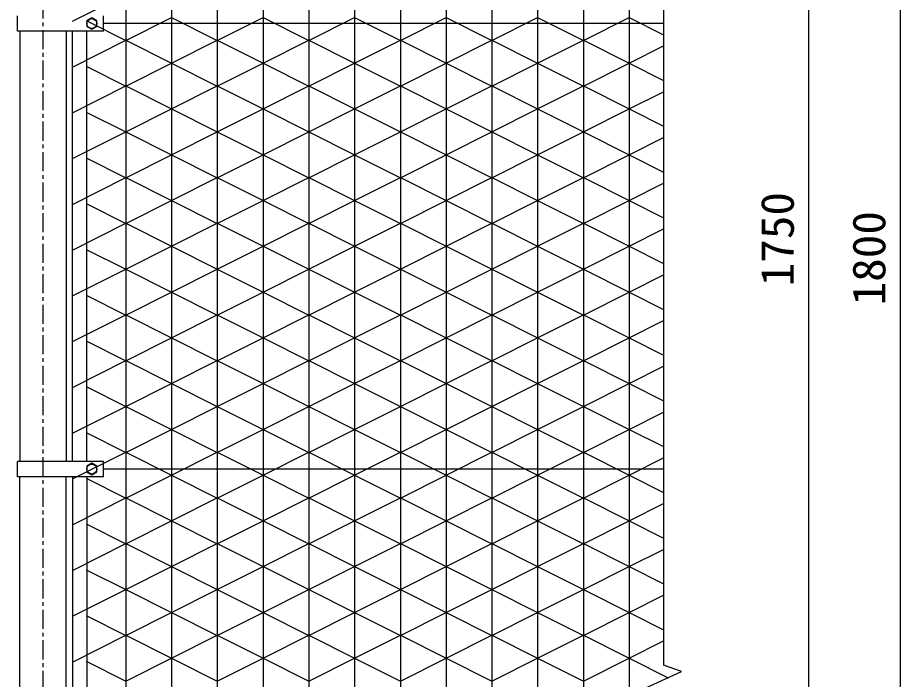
# Model space of a CAD drawing. Units: millimetres, scale not verified. Extents: x -4455 to 4455, y -3150 to 3150.
# Drawn here: x 2612 to 3770, y -16 to 851 of the extents above; entities that cross this region are included whole.
import ezdxf
from ezdxf.enums import TextEntityAlignment as Align

# ---------------------------------------------------------------- set-up
doc = ezdxf.new("R2010")
doc.units = ezdxf.units.MM
doc.header["$LTSCALE"] = 20
doc.linetypes.add('USER1', pattern=[2, 1.25, -0.25, 0.25, -0.25])
for name, color, linetype, lineweight in [('0-2_KOUZOU', 7, 'Continuous', 25), ('0-3_SUNPOU', 1, 'Continuous', 25), ('0-8_AMI', 7, 'Continuous', 25), ('0-C_AMI-HATCH', 6, 'Continuous', 25)]:
    doc.layers.add(name, color=color, linetype=linetype, lineweight=lineweight)
doc.styles.add('ＭＳ ゴシック', font='')
doc.styles.get('ＭＳ ゴシック').set_extended_font_data('MS Gothic')

msp = doc.modelspace()

# ---------------------------------------------------------------- linework, layer by layer
at = {"layer": '0-2_KOUZOU', "color": 1, "linetype": 'USER1'}
msp.add_line((2645.64, -749.92), (2645.64, 1511.61), dxfattribs=at)
at = {"layer": '0-2_KOUZOU'}
for p, q in [((2709.64, 851.13), (2703.14, 847.37)), ((2703.14, 847.37), (2703.14, 839.87)), ((2716.14, 847.38), (2709.64, 851.13)), ((2716.14, 839.87), (2716.14, 847.38)), ((2725.14, 833.62), (2725.14, 853.62)), ((2615.39, 833.62), (2615.39, 269.62)), ((2675.89, 833.62), (2675.89, 269.62)), ((2684.15, 269.62), (2684.15, 833.62)), ((2703.14, 839.87), (2709.64, 836.12)), ((2703.15, 269.62), (2703.15, 833.62)), ((2709.64, 836.12), (2716.14, 839.87)), ((3459.29, 843.62), (2725.14, 843.62)), ((2612.39, 249.62), (2612.39, 269.62)), ((3459.29, 259.62), (2725.14, 259.62)), ((2725.14, 249.62), (2612.39, 249.62)), ((2615.39, -98.38), (2615.39, 249.62)), ((2675.89, -98.38), (2675.89, 249.62)), ((2684.14, 249.62), (2684.14, -282.88)), ((2703.14, 249.62), (2703.14, -282.88))]:
    msp.add_line(p, q, dxfattribs=at)
for points in [[(2725.14, 833.62), (2612.39, 833.62), (2612.39, 853.62)], [(2725.14, 249.62), (2725.14, 269.62), (2612.39, 269.62)]]:
    msp.add_lwpolyline(points, dxfattribs=at)
msp.add_lwpolyline([(2709.64, 267.13), (2703.14, 263.37), (2703.14, 255.87), (2709.64, 252.12), (2716.14, 255.87), (2716.14, 263.38)], close=True, dxfattribs=at)
for centre in [(2709.64, 843.62), (2709.64, 259.62)]:
    msp.add_circle(centre, 6.5, dxfattribs=at)
at = {"layer": '0-3_SUNPOU'}
for p, q in [((3649.7, -293.38), (3649.7, 1396.62)), ((3769.7, -343.38), (3769.7, 1396.62))]:
    msp.add_line(p, q, dxfattribs=at)
at = {"layer": '0-8_AMI'}
msp.add_line((3459.29, 955.6), (3459.29, 2.54), dxfattribs=at)
msp.add_lwpolyline([(3459.29, -35.66), (3435.8, -27.11), (3482.79, -6.01), (3459.29, 2.54)], dxfattribs=at)
at = {"layer": '0-C_AMI-HATCH'}
for p, q in [((2754.18, 1388.62), (2754.18, -285.38)), ((2814.18, 1388.62), (2814.18, -285.38)), ((2874.18, 1388.62), (2874.18, -285.38)), ((2934.18, 1388.62), (2934.18, -285.38)), ((2994.18, 1388.62), (2994.18, -285.38)), ((3054.18, 1388.62), (3054.18, -285.38)), ((3114.18, 1388.62), (3114.18, -285.38)), ((3174.18, 1388.62), (3174.18, -285.38)), ((3234.18, 1388.62), (3234.18, -285.38)), ((3294.18, 1388.62), (3294.18, -285.38)), ((3354.18, 1388.62), (3354.18, -285.38)), ((3414.18, 1388.62), (3414.18, -285.38)), ((2684.15, 846.62), (2754.16, 881.79)), ((2702.14, 847.62), (2754.16, 821.49)), ((2754.16, 821.49), (2814.18, 851.64)), ((3054.14, 851.64), (3114.16, 821.49)), ((3114.16, 821.49), (3174.18, 851.64)), ((3174.14, 851.64), (3234.16, 821.49)), ((3234.16, 821.49), (3294.18, 851.64)), ((3294.14, 851.64), (3354.16, 821.49)), ((3354.16, 821.49), (3414.18, 851.64)), ((3414.14, 851.64), (3459.29, 828.96)), ((2684.15, 786.62), (2754.16, 821.79)), ((2754.16, 821.79), (2814.18, 791.64)), ((2814.14, 791.64), (2874.16, 821.79)), ((2874.16, 821.79), (2934.18, 791.64)), ((2934.14, 791.64), (2994.16, 821.79)), ((2994.16, 821.79), (3054.18, 791.64)), ((3054.14, 791.64), (3114.16, 821.79)), ((3114.16, 821.79), (3174.18, 791.64)), ((3174.14, 791.64), (3234.16, 821.79)), ((3234.16, 821.79), (3294.18, 791.64)), ((3294.14, 791.64), (3354.16, 821.79)), ((3354.16, 821.79), (3414.18, 791.64)), ((3414.14, 791.64), (3459.29, 814.32)), ((2702.14, 787.62), (2754.16, 761.49)), ((2754.16, 761.49), (2814.18, 791.64)), ((2814.14, 791.64), (2874.16, 761.49)), ((2874.16, 761.49), (2934.18, 791.64)), ((2934.14, 791.64), (2994.16, 761.49)), ((2994.16, 761.49), (3054.18, 791.64)), ((3054.14, 791.64), (3114.16, 761.49)), ((3114.16, 761.49), (3174.18, 791.64)), ((3174.14, 791.64), (3234.16, 761.49)), ((3234.16, 761.49), (3294.18, 791.64)), ((3294.14, 791.64), (3354.16, 761.49)), ((3354.16, 761.49), (3414.18, 791.64)), ((3414.14, 791.64), (3459.29, 768.96)), ((2684.15, 726.62), (2754.16, 761.79)), ((2754.16, 761.79), (2814.18, 731.64)), ((2814.14, 731.64), (2874.16, 761.79)), ((2874.16, 761.79), (2934.18, 731.64)), ((2934.14, 731.64), (2994.16, 761.79)), ((2994.16, 761.79), (3054.18, 731.64)), ((3054.14, 731.64), (3114.16, 761.79)), ((3114.16, 761.79), (3174.18, 731.64)), ((3174.14, 731.64), (3234.16, 761.79)), ((3234.16, 761.79), (3294.18, 731.64)), ((3294.14, 731.64), (3354.16, 761.79)), ((3354.16, 761.79), (3414.18, 731.64)), ((3414.14, 731.64), (3459.29, 754.32)), ((2754.16, 701.49), (2814.18, 731.64)), ((2814.14, 731.64), (2874.16, 701.49)), ((2874.16, 701.49), (2934.18, 731.64)), ((3054.14, 731.64), (3114.16, 701.49)), ((3114.16, 701.49), (3174.18, 731.64)), ((3174.14, 731.64), (3234.16, 701.49)), ((3234.16, 701.49), (3294.18, 731.64)), ((3294.14, 731.64), (3354.16, 701.49)), ((3354.16, 701.49), (3414.18, 731.64)), ((3414.14, 731.64), (3459.29, 708.96)), ((2702.14, 727.62), (2754.16, 701.49)), ((2684.15, 666.62), (2754.16, 701.79)), ((2754.16, 701.79), (2814.18, 671.64)), ((2814.14, 671.64), (2874.16, 701.79)), ((2874.16, 701.79), (2934.18, 671.64)), ((2934.14, 671.64), (2994.16, 701.79)), ((2994.16, 701.79), (3054.18, 671.64)), ((3054.14, 671.64), (3114.16, 701.79)), ((3114.16, 701.79), (3174.18, 671.64)), ((3174.14, 671.64), (3234.16, 701.79)), ((3234.16, 701.79), (3294.18, 671.64)), ((3294.14, 671.64), (3354.16, 701.79)), ((3354.16, 701.79), (3414.18, 671.64)), ((3414.14, 671.64), (3459.29, 694.32)), ((2754.16, 641.49), (2814.18, 671.64)), ((2814.14, 671.64), (2874.16, 641.49)), ((2874.16, 641.49), (2934.18, 671.64)), ((2934.14, 671.64), (2994.16, 641.49)), ((2994.16, 641.49), (3054.18, 671.64)), ((3054.14, 671.64), (3114.16, 641.49)), ((3114.16, 641.49), (3174.18, 671.64)), ((3174.14, 671.64), (3234.16, 641.49)), ((3234.16, 641.49), (3294.18, 671.64)), ((3294.14, 671.64), (3354.16, 641.49)), ((3354.16, 641.49), (3414.18, 671.64)), ((3414.14, 671.64), (3459.29, 648.96)), ((2702.14, 667.62), (2754.16, 641.49)), ((2684.15, 606.62), (2754.16, 641.79)), ((2754.16, 641.79), (2814.18, 611.64)), ((2814.14, 611.64), (2874.16, 641.79)), ((2874.16, 641.79), (2934.18, 611.64)), ((2934.14, 611.64), (2994.16, 641.79)), ((2994.16, 641.79), (3054.18, 611.64)), ((3054.14, 611.64), (3114.16, 641.79)), ((3114.16, 641.79), (3174.18, 611.64)), ((3174.14, 611.64), (3234.16, 641.79)), ((3234.16, 641.79), (3294.18, 611.64)), ((3294.14, 611.64), (3354.16, 641.79)), ((3354.16, 641.79), (3414.18, 611.64)), ((3414.14, 611.64), (3459.29, 634.32)), ((2702.14, 607.62), (2754.16, 581.49)), ((2754.16, 581.49), (2814.18, 611.64)), ((3054.14, 611.64), (3114.16, 581.49)), ((3114.16, 581.49), (3174.18, 611.64)), ((3174.14, 611.64), (3234.16, 581.49)), ((3234.16, 581.49), (3294.18, 611.64)), ((3294.14, 611.64), (3354.16, 581.49)), ((3354.16, 581.49), (3414.18, 611.64)), ((3414.14, 611.64), (3459.29, 588.96)), ((2684.15, 546.62), (2754.16, 581.79)), ((2754.16, 581.79), (2814.18, 551.64)), ((2814.14, 551.64), (2874.16, 581.79)), ((2874.16, 581.79), (2934.18, 551.64)), ((2934.14, 551.64), (2994.16, 581.79)), ((2994.16, 581.79), (3054.18, 551.64)), ((3054.14, 551.64), (3114.16, 581.79)), ((3114.16, 581.79), (3174.18, 551.64)), ((3174.14, 551.64), (3234.16, 581.79)), ((3234.16, 581.79), (3294.18, 551.64)), ((3294.14, 551.64), (3354.16, 581.79)), ((3354.16, 581.79), (3414.18, 551.64)), ((3414.14, 551.64), (3459.29, 574.32)), ((2702.14, 547.62), (2754.16, 521.49)), ((2754.16, 521.49), (2814.18, 551.64)), ((2814.14, 551.64), (2874.16, 521.49)), ((2874.16, 521.49), (2934.18, 551.64)), ((2934.14, 551.64), (2994.16, 521.49)), ((2994.16, 521.49), (3054.18, 551.64)), ((3054.14, 551.64), (3114.16, 521.49)), ((3114.16, 521.49), (3174.18, 551.64)), ((3174.14, 551.64), (3234.16, 521.49)), ((3234.16, 521.49), (3294.18, 551.64)), ((3294.14, 551.64), (3354.16, 521.49)), ((3354.16, 521.49), (3414.18, 551.64)), ((3414.14, 551.64), (3459.29, 528.96)), ((2684.15, 486.62), (2754.16, 521.79)), ((2754.16, 521.79), (2814.18, 491.64)), ((2814.14, 491.64), (2874.16, 521.79)), ((2874.16, 521.79), (2934.18, 491.64)), ((2934.14, 491.64), (2994.16, 521.79)), ((2994.16, 521.79), (3054.18, 491.64)), ((3054.14, 491.64), (3114.16, 521.79)), ((3114.16, 521.79), (3174.18, 491.64)), ((3174.14, 491.64), (3234.16, 521.79)), ((3234.16, 521.79), (3294.18, 491.64)), ((3294.14, 491.64), (3354.16, 521.79)), ((3354.16, 521.79), (3414.18, 491.64)), ((3414.14, 491.64), (3459.29, 514.32)), ((2702.14, 487.62), (2754.16, 461.49)), ((2754.16, 461.49), (2814.18, 491.64)), ((2814.14, 491.64), (2874.16, 461.49)), ((2874.16, 461.49), (2934.18, 491.64)), ((3054.14, 491.64), (3114.16, 461.49)), ((3114.16, 461.49), (3174.18, 491.64)), ((3174.14, 491.64), (3234.16, 461.49)), ((3234.16, 461.49), (3294.18, 491.64)), ((3294.14, 491.64), (3354.16, 461.49)), ((3354.16, 461.49), (3414.18, 491.64)), ((3414.14, 491.64), (3459.29, 468.96)), ((2684.15, 426.62), (2754.16, 461.79)), ((2754.16, 461.79), (2814.18, 431.64)), ((2814.14, 431.64), (2874.16, 461.79)), ((2874.16, 461.79), (2934.18, 431.64)), ((2934.14, 431.64), (2994.16, 461.79)), ((2994.16, 461.79), (3054.18, 431.64)), ((3054.14, 431.64), (3114.16, 461.79)), ((3114.16, 461.79), (3174.18, 431.64)), ((3174.14, 431.64), (3234.16, 461.79)), ((3234.16, 461.79), (3294.18, 431.64)), ((3294.14, 431.64), (3354.16, 461.79)), ((3354.16, 461.79), (3414.18, 431.64)), ((3414.14, 431.64), (3459.29, 454.32)), ((2754.16, 401.49), (2814.18, 431.64)), ((2814.14, 431.64), (2874.16, 401.49)), ((2874.16, 401.49), (2934.18, 431.64)), ((2934.14, 431.64), (2994.16, 401.49)), ((2994.16, 401.49), (3054.18, 431.64)), ((3054.14, 431.64), (3114.16, 401.49)), ((3114.16, 401.49), (3174.18, 431.64)), ((3174.14, 431.64), (3234.16, 401.49)), ((3234.16, 401.49), (3294.18, 431.64)), ((3294.14, 431.64), (3354.16, 401.49)), ((3354.16, 401.49), (3414.18, 431.64)), ((3414.14, 431.64), (3459.29, 408.96)), ((2702.14, 427.62), (2754.16, 401.49)), ((2684.15, 366.62), (2754.16, 401.79)), ((2754.16, 401.79), (2814.18, 371.64)), ((2814.14, 371.64), (2874.16, 401.79)), ((2874.16, 401.79), (2934.18, 371.64)), ((2934.14, 371.64), (2994.16, 401.79)), ((2994.16, 401.79), (3054.18, 371.64)), ((3054.14, 371.64), (3114.16, 401.79)), ((3114.16, 401.79), (3174.18, 371.64)), ((3174.14, 371.64), (3234.16, 401.79)), ((3234.16, 401.79), (3294.18, 371.64)), ((3294.14, 371.64), (3354.16, 401.79)), ((3354.16, 401.79), (3414.18, 371.64)), ((3414.14, 371.64), (3459.29, 394.32)), ((2754.16, 341.49), (2814.18, 371.64)), ((2814.14, 371.64), (2874.16, 341.49)), ((2874.16, 341.49), (2934.18, 371.64)), ((2934.14, 371.64), (2994.16, 341.49)), ((2994.16, 341.49), (3054.18, 371.64)), ((3054.14, 371.64), (3114.16, 341.49)), ((3114.16, 341.49), (3174.18, 371.64)), ((3174.14, 371.64), (3234.16, 341.49)), ((3234.16, 341.49), (3294.18, 371.64)), ((3294.14, 371.64), (3354.16, 341.49)), ((3354.16, 341.49), (3414.18, 371.64)), ((3414.14, 371.64), (3459.29, 348.96)), ((2702.14, 367.62), (2754.16, 341.49)), ((2684.15, 306.62), (2754.16, 341.79)), ((2754.16, 341.79), (2814.18, 311.64)), ((2814.14, 311.64), (2874.16, 341.79)), ((2874.16, 341.79), (2934.18, 311.64)), ((3054.14, 311.64), (3114.16, 341.79)), ((3114.16, 341.79), (3174.18, 311.64)), ((3174.14, 311.64), (3234.16, 341.79)), ((3234.16, 341.79), (3294.18, 311.64)), ((3294.14, 311.64), (3354.16, 341.79)), ((3354.16, 341.79), (3414.18, 311.64)), ((3414.14, 311.64), (3459.29, 334.32)), ((2702.14, 307.62), (2754.16, 281.49)), ((2754.16, 281.49), (2814.18, 311.64)), ((2814.14, 311.64), (2874.16, 281.49)), ((2874.16, 281.49), (2934.18, 311.64)), ((2934.14, 311.64), (2994.16, 281.49)), ((2994.16, 281.49), (3054.18, 311.64)), ((3054.14, 311.64), (3114.16, 281.49)), ((3114.16, 281.49), (3174.18, 311.64)), ((3174.14, 311.64), (3234.16, 281.49)), ((3234.16, 281.49), (3294.18, 311.64)), ((3294.14, 311.64), (3354.16, 281.49)), ((3354.16, 281.49), (3414.18, 311.64)), ((3414.14, 311.64), (3459.29, 288.96)), ((2684.15, 246.62), (2754.16, 281.79)), ((2754.16, 281.79), (2814.18, 251.64)), ((2814.14, 251.64), (2874.16, 281.79)), ((2874.16, 281.79), (2934.18, 251.64)), ((2934.14, 251.64), (2994.16, 281.79)), ((2994.16, 281.79), (3054.18, 251.64)), ((3054.14, 251.64), (3114.16, 281.79)), ((3114.16, 281.79), (3174.18, 251.64)), ((3174.14, 251.64), (3234.16, 281.79)), ((3234.16, 281.79), (3294.18, 251.64)), ((3294.14, 251.64), (3354.16, 281.79)), ((3354.16, 281.79), (3414.18, 251.64)), ((3414.14, 251.64), (3459.29, 274.32)), ((2702.14, 247.62), (2754.16, 221.49)), ((2754.16, 221.49), (2814.18, 251.64)), ((2814.14, 251.64), (2874.16, 221.49)), ((2874.16, 221.49), (2934.18, 251.64)), ((2934.14, 251.64), (2994.16, 221.49)), ((2994.16, 221.49), (3054.18, 251.64)), ((3054.14, 251.64), (3114.16, 221.49)), ((3114.16, 221.49), (3174.18, 251.64)), ((3174.14, 251.64), (3234.16, 221.49)), ((3234.16, 221.49), (3294.18, 251.64)), ((3294.14, 251.64), (3354.16, 221.49)), ((3354.16, 221.49), (3414.18, 251.64)), ((3414.14, 251.64), (3459.29, 228.96)), ((2814.14, 191.64), (2874.16, 221.79)), ((2874.16, 221.79), (2934.18, 191.64)), ((3054.14, 191.64), (3114.16, 221.79)), ((3114.16, 221.79), (3174.18, 191.64)), ((3174.14, 191.64), (3234.16, 221.79)), ((3234.16, 221.79), (3294.18, 191.64)), ((3294.14, 191.64), (3354.16, 221.79)), ((3354.16, 221.79), (3414.18, 191.64)), ((3414.14, 191.64), (3459.29, 214.32)), ((2702.14, 187.62), (2754.16, 161.49)), ((2754.16, 161.49), (2814.18, 191.64)), ((2814.14, 191.64), (2874.16, 161.49)), ((2874.16, 161.49), (2934.18, 191.64)), ((2934.14, 191.64), (2994.16, 161.49)), ((2994.16, 161.49), (3054.18, 191.64)), ((3054.14, 191.64), (3114.16, 161.49)), ((3114.16, 161.49), (3174.18, 191.64)), ((3174.14, 191.64), (3234.16, 161.49)), ((3234.16, 161.49), (3294.18, 191.64)), ((3294.14, 191.64), (3354.16, 161.49)), ((3354.16, 161.49), (3414.18, 191.64)), ((3414.14, 191.64), (3459.29, 168.96)), ((2684.15, 126.62), (2754.16, 161.79)), ((2754.16, 161.79), (2814.18, 131.64)), ((2814.14, 131.64), (2874.16, 161.79)), ((2874.16, 161.79), (2934.18, 131.64)), ((2934.14, 131.64), (2994.16, 161.79)), ((2994.16, 161.79), (3054.18, 131.64)), ((3054.14, 131.64), (3114.16, 161.79)), ((3114.16, 161.79), (3174.18, 131.64)), ((3174.14, 131.64), (3234.16, 161.79)), ((3234.16, 161.79), (3294.18, 131.64)), ((3294.14, 131.64), (3354.16, 161.79)), ((3354.16, 161.79), (3414.18, 131.64)), ((3414.14, 131.64), (3459.29, 154.32)), ((2702.14, 127.62), (2754.16, 101.49)), ((2754.16, 101.49), (2814.18, 131.64)), ((2814.14, 131.64), (2874.16, 101.49)), ((2874.16, 101.49), (2934.18, 131.64)), ((2934.14, 131.64), (2994.16, 101.49)), ((2994.16, 101.49), (3054.18, 131.64)), ((3054.14, 131.64), (3114.16, 101.49)), ((3114.16, 101.49), (3174.18, 131.64)), ((3174.14, 131.64), (3234.16, 101.49)), ((3234.16, 101.49), (3294.18, 131.64)), ((3294.14, 131.64), (3354.16, 101.49)), ((3354.16, 101.49), (3414.18, 131.64)), ((3414.14, 131.64), (3459.29, 108.96)), ((2684.15, 66.62), (2754.16, 101.79)), ((2754.16, 101.79), (2814.18, 71.64)), ((3054.14, 71.64), (3114.16, 101.79)), ((3114.16, 101.79), (3174.18, 71.64)), ((3174.14, 71.64), (3234.16, 101.79)), ((3234.16, 101.79), (3294.18, 71.64)), ((3294.14, 71.64), (3354.16, 101.79)), ((3354.16, 101.79), (3414.18, 71.64)), ((3414.14, 71.64), (3459.29, 94.32)), ((2754.16, 41.49), (2814.18, 71.64)), ((2814.14, 71.64), (2874.16, 41.49)), ((2874.16, 41.49), (2934.18, 71.64)), ((2934.14, 71.64), (2994.16, 41.49)), ((2994.16, 41.49), (3054.18, 71.64)), ((3054.14, 71.64), (3114.16, 41.49)), ((3114.16, 41.49), (3174.18, 71.64)), ((3174.14, 71.64), (3234.16, 41.49)), ((3234.16, 41.49), (3294.18, 71.64)), ((3294.14, 71.64), (3354.16, 41.49)), ((3354.16, 41.49), (3414.18, 71.64)), ((3414.14, 71.64), (3459.29, 48.96)), ((2702.14, 67.62), (2754.16, 41.49)), ((2684.15, 6.62), (2754.16, 41.79)), ((2754.16, 41.79), (2814.18, 11.64)), ((2814.14, 11.64), (2874.16, 41.79)), ((2874.16, 41.79), (2934.18, 11.64)), ((2934.14, 11.64), (2994.16, 41.79)), ((2994.16, 41.79), (3054.18, 11.64)), ((3174.14, 11.64), (3234.16, 41.79)), ((3234.16, 41.79), (3294.18, 11.64)), ((3294.14, 11.64), (3354.16, 41.79)), ((3354.16, 41.79), (3414.18, 11.64)), ((3414.14, 11.64), (3459.29, 34.32)), ((2754.16, -18.51), (2814.18, 11.64)), ((3054.14, 11.64), (3114.16, -18.51)), ((3114.16, -18.51), (3174.18, 11.64)), ((3294.14, 11.64), (3354.16, -18.51)), ((3354.16, -18.51), (3414.18, 11.64)), ((3414.14, 11.64), (3465.1, -13.96)), ((2702.14, 7.62), (2754.16, -18.51))]:
    msp.add_line(p, q, dxfattribs=at)
for points in [[(2814.14, 851.64), (2874.16, 821.49), (2934.18, 851.64)], [(2934.14, 851.64), (2994.16, 821.49), (3054.18, 851.64)], [(2934.14, 731.64), (2994.16, 701.49), (3054.18, 731.64)], [(2814.14, 611.64), (2874.16, 581.49), (2934.18, 611.64)], [(2934.14, 611.64), (2994.16, 581.49), (3054.18, 611.64)], [(2934.14, 491.64), (2994.16, 461.49), (3054.18, 491.64)], [(2934.14, 311.64), (2994.16, 341.79), (3054.18, 311.64)], [(2684.15, 186.62), (2754.16, 221.79), (2814.18, 191.64)], [(2934.14, 191.64), (2994.16, 221.79), (3054.18, 191.64)], [(2814.14, 71.64), (2874.16, 101.79), (2934.18, 71.64)], [(2934.14, 71.64), (2994.16, 101.79), (3054.18, 71.64)], [(3054.14, 11.64), (3114.16, 41.79), (3174.18, 11.64)], [(2814.14, 11.64), (2874.16, -18.51), (2934.18, 11.64)], [(2934.14, 11.64), (2994.16, -18.51), (3054.18, 11.64)], [(3174.14, 11.64), (3234.16, -18.51), (3294.18, 11.64)]]:
    msp.add_lwpolyline(points, dxfattribs=at)

# ---------------------------------------------------------------- texts
at = {"layer": '0-3_SUNPOU', "color": 3, "style": 'ＭＳ ゴシック', "width": 1.05}
for s, p in [('1750', (3643.03, 499.12)), ('1800', (3763.03, 474.12))]:
    msp.add_text(s, height=43.3, rotation=90, dxfattribs=at).set_placement(p, align=Align.BOTTOM_LEFT)

doc.saveas('drawing.dxf')
